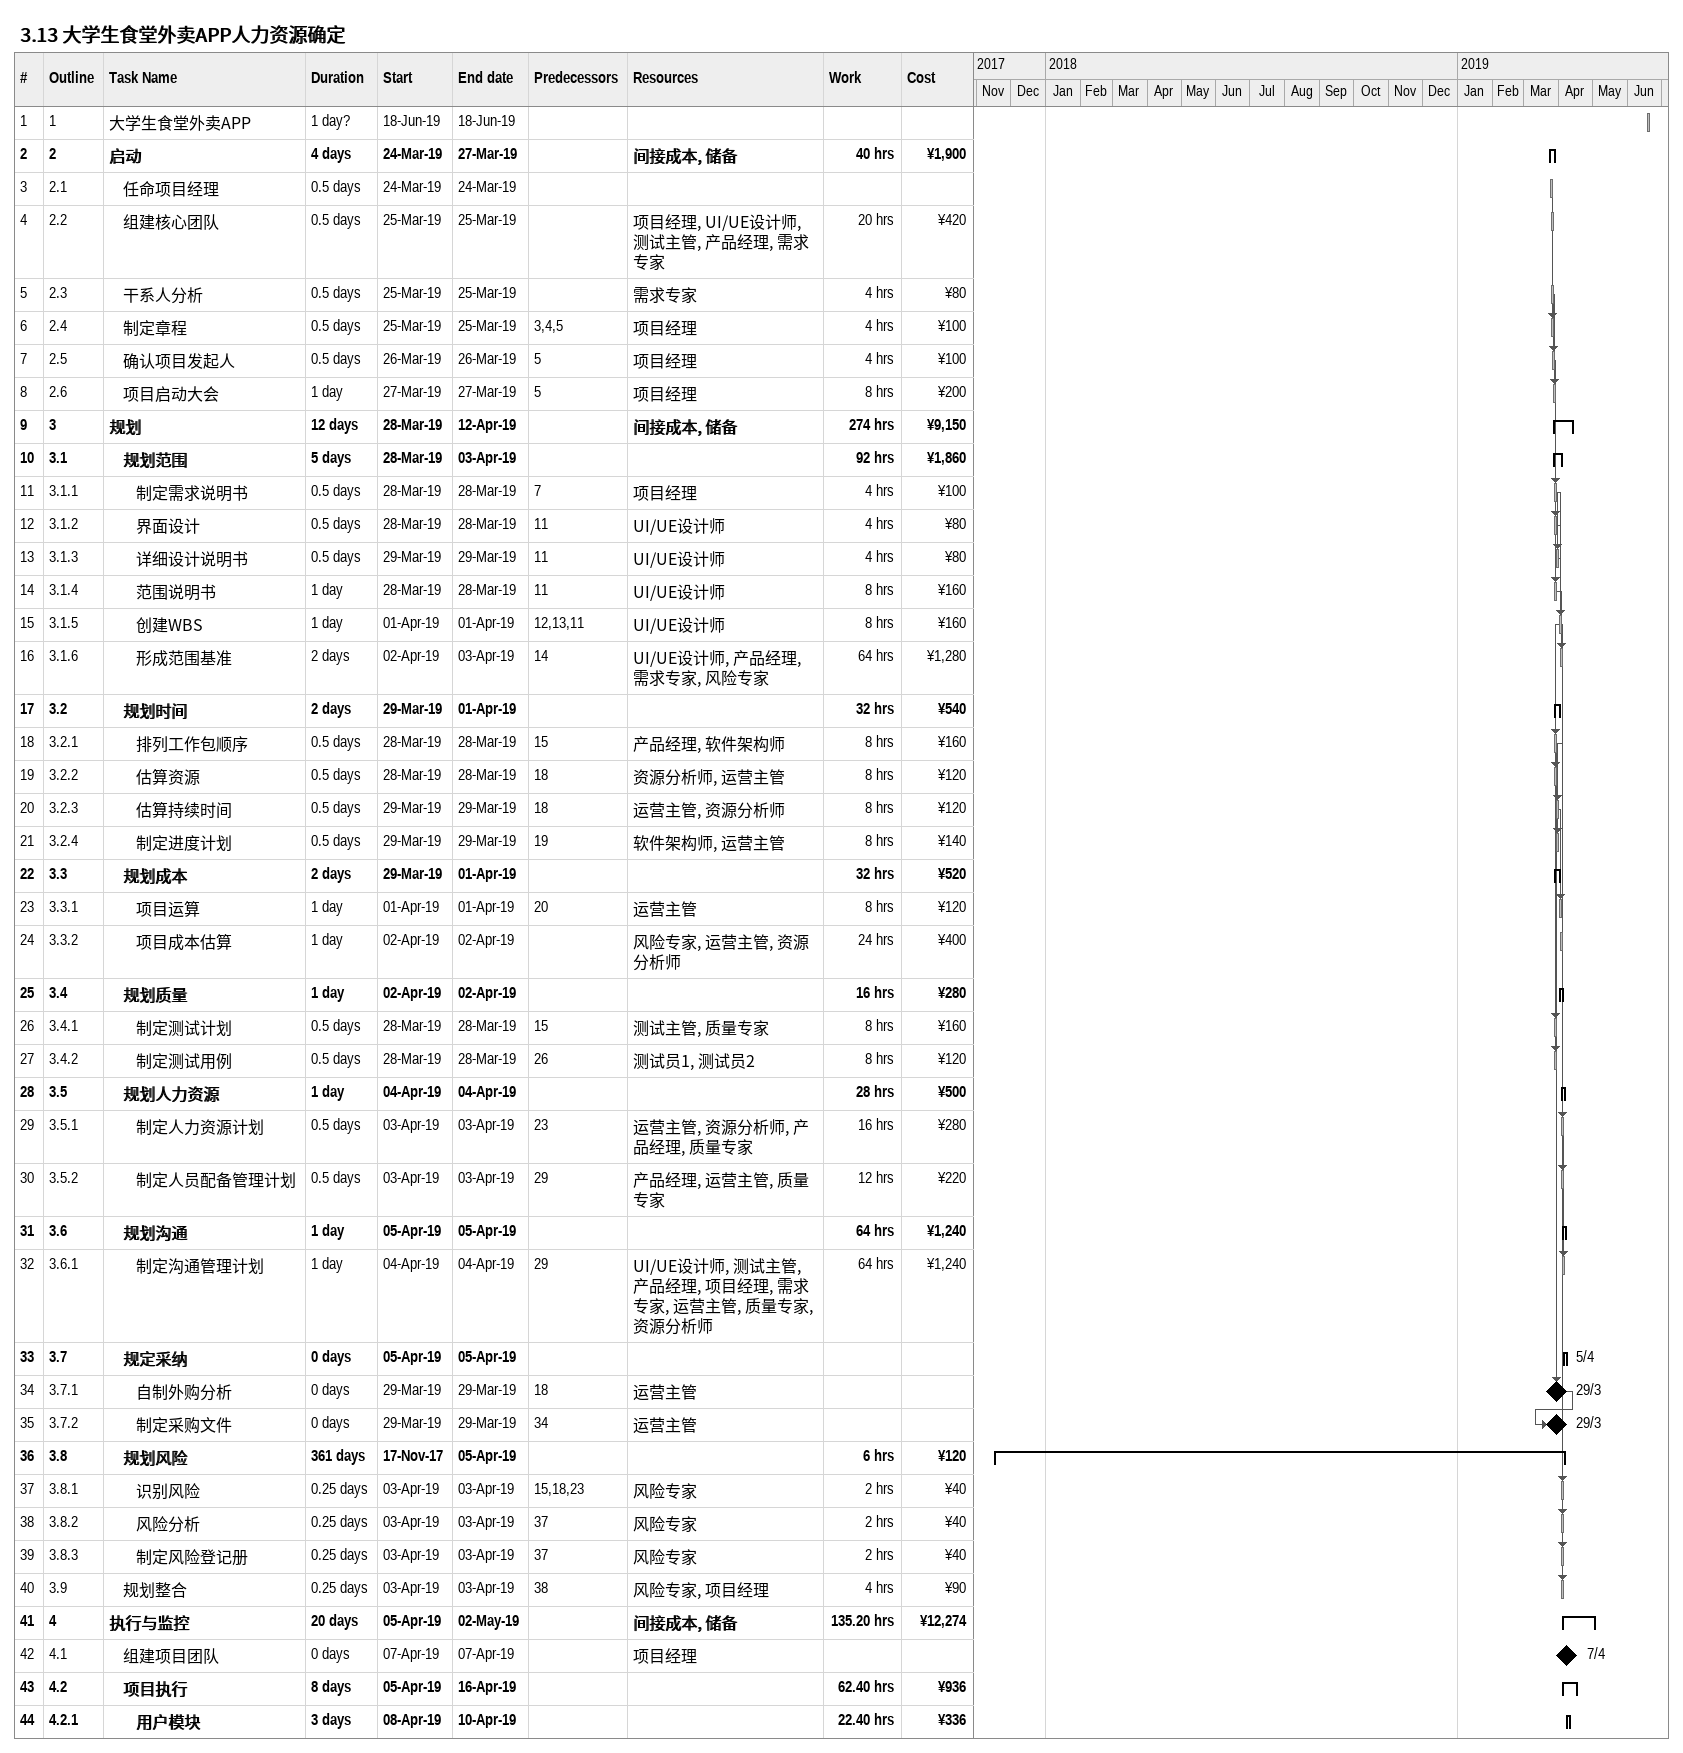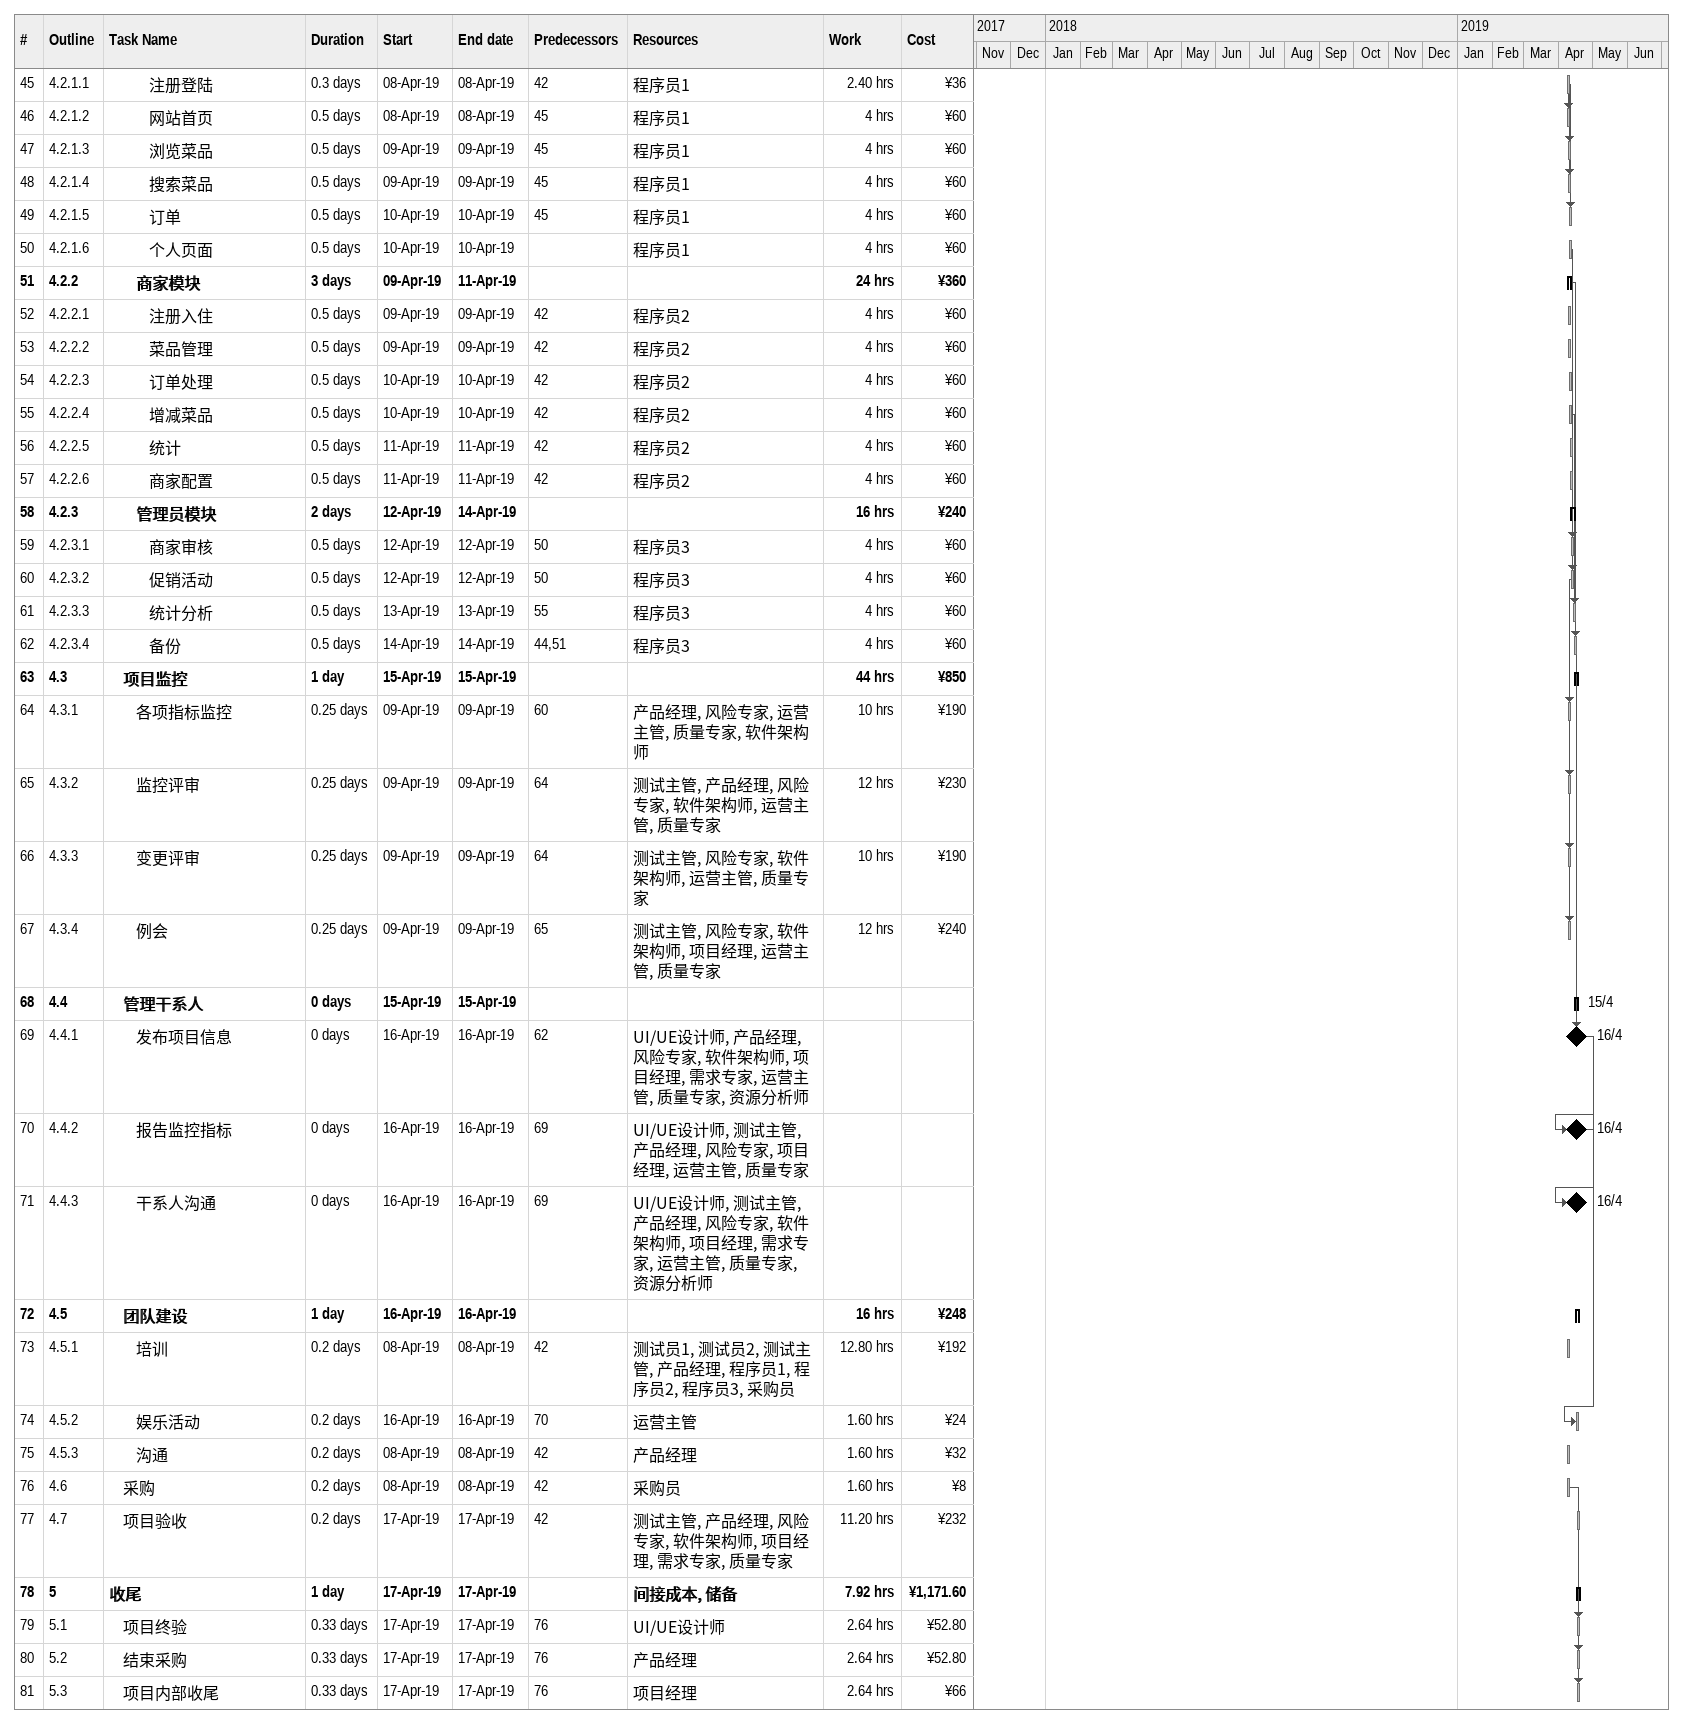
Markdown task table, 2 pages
3.13 大学生食堂外卖APP人力资源确定

| ID | WBS | Task | Duration | Start | Finish | Predecessors | Resources | Work (h) | Cost (¥) |
|---|---|---|---|---|---|---|---|---|---|
| 1 | 1 | 大学生食堂外卖APP | 1d? | 2019-06-18 | 2019-06-18 |  |  |  |  |
| 2 | 2 | **启动** | 4d | 2019-03-24 | 2019-03-27 |  | 间接成本, 储备 | 40 | 1900 |
| 3 | 2.1 | 任命项目经理 | 0.5d | 2019-03-24 | 2019-03-24 |  |  |  |  |
| 4 | 2.2 | 组建核心团队 | 0.5d | 2019-03-25 | 2019-03-25 |  | 项目经理, UI/UE设计师, 测试主管, 产品经理, 需求专家 | 20 | 420 |
| 5 | 2.3 | 干系人分析 | 0.5d | 2019-03-25 | 2019-03-25 |  | 需求专家 | 4 | 80 |
| 6 | 2.4 | 制定章程 | 0.5d | 2019-03-25 | 2019-03-25 | 3, 4, 5 | 项目经理 | 4 | 100 |
| 7 | 2.5 | 确认项目发起人 | 0.5d | 2019-03-26 | 2019-03-26 | 5 | 项目经理 | 4 | 100 |
| 8 | 2.6 | 项目启动大会 | 1d | 2019-03-27 | 2019-03-27 | 5 | 项目经理 | 8 | 200 |
| 9 | 3 | **规划** | 12d | 2019-03-28 | 2019-04-12 |  | 间接成本, 储备 | 274 | 9150 |
| 10 | 3.1 | **规划范围** | 5d | 2019-03-28 | 2019-04-03 |  |  | 92 | 1860 |
| 11 | 3.1.1 | 制定需求说明书 | 0.5d | 2019-03-28 | 2019-03-28 | 7 | 项目经理 | 4 | 100 |
| 12 | 3.1.2 | 界面设计 | 0.5d | 2019-03-28 | 2019-03-28 | 11 | UI/UE设计师 | 4 | 80 |
| 13 | 3.1.3 | 详细设计说明书 | 0.5d | 2019-03-29 | 2019-03-29 | 11 | UI/UE设计师 | 4 | 80 |
| 14 | 3.1.4 | 范围说明书 | 1d | 2019-03-28 | 2019-03-28 | 11 | UI/UE设计师 | 8 | 160 |
| 15 | 3.1.5 | 创建WBS | 1d | 2019-04-01 | 2019-04-01 | 12, 13, 11 | UI/UE设计师 | 8 | 160 |
| 16 | 3.1.6 | 形成范围基准 | 2d | 2019-04-02 | 2019-04-03 | 14 | UI/UE设计师, 产品经理, 需求专家, 风险专家 | 64 | 1280 |
| 17 | 3.2 | **规划时间** | 2d | 2019-03-29 | 2019-04-01 |  |  | 32 | 540 |
| 18 | 3.2.1 | 排列工作包顺序 | 0.5d | 2019-03-28 | 2019-03-28 | 15 | 产品经理, 软件架构师 | 8 | 160 |
| 19 | 3.2.2 | 估算资源 | 0.5d | 2019-03-28 | 2019-03-28 | 18 | 资源分析师, 运营主管 | 8 | 120 |
| 20 | 3.2.3 | 估算持续时间 | 0.5d | 2019-03-29 | 2019-03-29 | 18 | 运营主管, 资源分析师 | 8 | 120 |
| 21 | 3.2.4 | 制定进度计划 | 0.5d | 2019-03-29 | 2019-03-29 | 19 | 软件架构师, 运营主管 | 8 | 140 |
| 22 | 3.3 | **规划成本** | 2d | 2019-03-29 | 2019-04-01 |  |  | 32 | 520 |
| 23 | 3.3.1 | 项目运算 | 1d | 2019-04-01 | 2019-04-01 | 20 | 运营主管 | 8 | 120 |
| 24 | 3.3.2 | 项目成本估算 | 1d | 2019-04-02 | 2019-04-02 |  | 风险专家, 运营主管, 资源分析师 | 24 | 400 |
| 25 | 3.4 | **规划质量** | 1d | 2019-04-02 | 2019-04-02 |  |  | 16 | 280 |
| 26 | 3.4.1 | 制定测试计划 | 0.5d | 2019-03-28 | 2019-03-28 | 15 | 测试主管, 质量专家 | 8 | 160 |
| 27 | 3.4.2 | 制定测试用例 | 0.5d | 2019-03-28 | 2019-03-28 | 26 | 测试员1, 测试员2 | 8 | 120 |
| 28 | 3.5 | **规划人力资源** | 1d | 2019-04-04 | 2019-04-04 |  |  | 28 | 500 |
| 29 | 3.5.1 | 制定人力资源计划 | 0.5d | 2019-04-03 | 2019-04-03 | 23 | 运营主管, 资源分析师, 产品经理, 质量专家 | 16 | 280 |
| 30 | 3.5.2 | 制定人员配备管理计划 | 0.5d | 2019-04-03 | 2019-04-03 | 29 | 产品经理, 运营主管, 质量专家 | 12 | 220 |
| 31 | 3.6 | **规划沟通** | 1d | 2019-04-05 | 2019-04-05 |  |  | 64 | 1240 |
| 32 | 3.6.1 | 制定沟通管理计划 | 1d | 2019-04-04 | 2019-04-04 | 29 | UI/UE设计师, 测试主管, 产品经理, 项目经理, 需求专家, 运营主管, 质量专家, 资源分析师 | 64 | 1240 |
| 33 | 3.7 | **规定采纳** | 0d | 2019-04-05 | 2019-04-05 |  |  |  |  |
| 34 | 3.7.1 | 自制外购分析 | 0d | 2019-03-29 | 2019-03-29 | 18 | 运营主管 |  |  |
| 35 | 3.7.2 | 制定采购文件 | 0d | 2019-03-29 | 2019-03-29 | 34 | 运营主管 |  |  |
| 36 | 3.8 | **规划风险** | 361d | 2017-11-17 | 2019-04-05 |  |  | 6 | 120 |
| 37 | 3.8.1 | 识别风险 | 0.25d | 2019-04-03 | 2019-04-03 | 15, 18, 23 | 风险专家 | 2 | 40 |
| 38 | 3.8.2 | 风险分析 | 0.25d | 2019-04-03 | 2019-04-03 | 37 | 风险专家 | 2 | 40 |
| 39 | 3.8.3 | 制定风险登记册 | 0.25d | 2019-04-03 | 2019-04-03 | 37 | 风险专家 | 2 | 40 |
| 40 | 3.9 | 规划整合 | 0.25d | 2019-04-03 | 2019-04-03 | 38 | 风险专家, 项目经理 | 4 | 90 |
| 41 | 4 | **执行与监控** | 20d | 2019-04-05 | 2019-05-02 |  | 间接成本, 储备 | 135.20 | 12274 |
| 42 | 4.1 | 组建项目团队 | 0d | 2019-04-07 | 2019-04-07 |  | 项目经理 |  |  |
| 43 | 4.2 | **项目执行** | 8d | 2019-04-05 | 2019-04-16 |  |  | 62.40 | 936 |
| 44 | 4.2.1 | **用户模块** | 3d | 2019-04-08 | 2019-04-10 |  |  | 22.40 | 336 |
| 45 | 4.2.1.1 | 注册登陆 | 0.3d | 2019-04-08 | 2019-04-08 | 42 | 程序员1 | 2.40 | 36 |
| 46 | 4.2.1.2 | 网站首页 | 0.5d | 2019-04-08 | 2019-04-08 | 45 | 程序员1 | 4 | 60 |
| 47 | 4.2.1.3 | 浏览菜品 | 0.5d | 2019-04-09 | 2019-04-09 | 45 | 程序员1 | 4 | 60 |
| 48 | 4.2.1.4 | 搜索菜品 | 0.5d | 2019-04-09 | 2019-04-09 | 45 | 程序员1 | 4 | 60 |
| 49 | 4.2.1.5 | 订单 | 0.5d | 2019-04-10 | 2019-04-10 | 45 | 程序员1 | 4 | 60 |
| 50 | 4.2.1.6 | 个人页面 | 0.5d | 2019-04-10 | 2019-04-10 |  | 程序员1 | 4 | 60 |
| 51 | 4.2.2 | **商家模块** | 3d | 2019-04-09 | 2019-04-11 |  |  | 24 | 360 |
| 52 | 4.2.2.1 | 注册入住 | 0.5d | 2019-04-09 | 2019-04-09 | 42 | 程序员2 | 4 | 60 |
| 53 | 4.2.2.2 | 菜品管理 | 0.5d | 2019-04-09 | 2019-04-09 | 42 | 程序员2 | 4 | 60 |
| 54 | 4.2.2.3 | 订单处理 | 0.5d | 2019-04-10 | 2019-04-10 | 42 | 程序员2 | 4 | 60 |
| 55 | 4.2.2.4 | 增减菜品 | 0.5d | 2019-04-10 | 2019-04-10 | 42 | 程序员2 | 4 | 60 |
| 56 | 4.2.2.5 | 统计 | 0.5d | 2019-04-11 | 2019-04-11 | 42 | 程序员2 | 4 | 60 |
| 57 | 4.2.2.6 | 商家配置 | 0.5d | 2019-04-11 | 2019-04-11 | 42 | 程序员2 | 4 | 60 |
| 58 | 4.2.3 | **管理员模块** | 2d | 2019-04-12 | 2019-04-14 |  |  | 16 | 240 |
| 59 | 4.2.3.1 | 商家审核 | 0.5d | 2019-04-12 | 2019-04-12 | 50 | 程序员3 | 4 | 60 |
| 60 | 4.2.3.2 | 促销活动 | 0.5d | 2019-04-12 | 2019-04-12 | 50 | 程序员3 | 4 | 60 |
| 61 | 4.2.3.3 | 统计分析 | 0.5d | 2019-04-13 | 2019-04-13 | 55 | 程序员3 | 4 | 60 |
| 62 | 4.2.3.4 | 备份 | 0.5d | 2019-04-14 | 2019-04-14 | 44, 51 | 程序员3 | 4 | 60 |
| 63 | 4.3 | **项目监控** | 1d | 2019-04-15 | 2019-04-15 |  |  | 44 | 850 |
| 64 | 4.3.1 | 各项指标监控 | 0.25d | 2019-04-09 | 2019-04-09 | 60 | 产品经理, 风险专家, 运营主管, 质量专家, 软件架构师 | 10 | 190 |
| 65 | 4.3.2 | 监控评审 | 0.25d | 2019-04-09 | 2019-04-09 | 64 | 测试主管, 产品经理, 风险专家, 软件架构师, 运营主管, 质量专家 | 12 | 230 |
| 66 | 4.3.3 | 变更评审 | 0.25d | 2019-04-09 | 2019-04-09 | 64 | 测试主管, 风险专家, 软件架构师, 运营主管, 质量专家 | 10 | 190 |
| 67 | 4.3.4 | 例会 | 0.25d | 2019-04-09 | 2019-04-09 | 65 | 测试主管, 风险专家, 软件架构师, 项目经理, 运营主管, 质量专家 | 12 | 240 |
| 68 | 4.4 | **管理干系人** | 0d | 2019-04-15 | 2019-04-15 |  |  |  |  |
| 69 | 4.4.1 | 发布项目信息 | 0d | 2019-04-16 | 2019-04-16 | 62 | UI/UE设计师, 产品经理, 风险专家, 软件架构师, 项目经理, 需求专家, 运营主管, 质量专家, 资源分析师 |  |  |
| 70 | 4.4.2 | 报告监控指标 | 0d | 2019-04-16 | 2019-04-16 | 69 | UI/UE设计师, 测试主管, 产品经理, 风险专家, 项目经理, 运营主管, 质量专家 |  |  |
| 71 | 4.4.3 | 干系人沟通 | 0d | 2019-04-16 | 2019-04-16 | 69 | UI/UE设计师, 测试主管, 产品经理, 风险专家, 软件架构师, 项目经理, 需求专家, 运营主管, 质量专家, 资源分析师 |  |  |
| 72 | 4.5 | **团队建设** | 1d | 2019-04-16 | 2019-04-16 |  |  | 16 | 248 |
| 73 | 4.5.1 | 培训 | 0.2d | 2019-04-08 | 2019-04-08 | 42 | 测试员1, 测试员2, 测试主管, 产品经理, 程序员1, 程序员2, 程序员3, 采购员 | 12.80 | 192 |
| 74 | 4.5.2 | 娱乐活动 | 0.2d | 2019-04-16 | 2019-04-16 | 70 | 运营主管 | 1.60 | 24 |
| 75 | 4.5.3 | 沟通 | 0.2d | 2019-04-08 | 2019-04-08 | 42 | 产品经理 | 1.60 | 32 |
| 76 | 4.6 | 采购 | 0.2d | 2019-04-08 | 2019-04-08 | 42 | 采购员 | 1.60 | 8 |
| 77 | 4.7 | 项目验收 | 0.2d | 2019-04-17 | 2019-04-17 | 42 | 测试主管, 产品经理, 风险专家, 软件架构师, 项目经理, 需求专家, 质量专家 | 11.20 | 232 |
| 78 | 5 | **收尾** | 1d | 2019-04-17 | 2019-04-17 |  | 间接成本, 储备 | 7.92 | 1171.60 |
| 79 | 5.1 | 项目终验 | 0.33d | 2019-04-17 | 2019-04-17 | 76 | UI/UE设计师 | 2.64 | 52.80 |
| 80 | 5.2 | 结束采购 | 0.33d | 2019-04-17 | 2019-04-17 | 76 | 产品经理 | 2.64 | 52.80 |
| 81 | 5.3 | 项目内部收尾 | 0.33d | 2019-04-17 | 2019-04-17 | 76 | 项目经理 | 2.64 | 66 |
